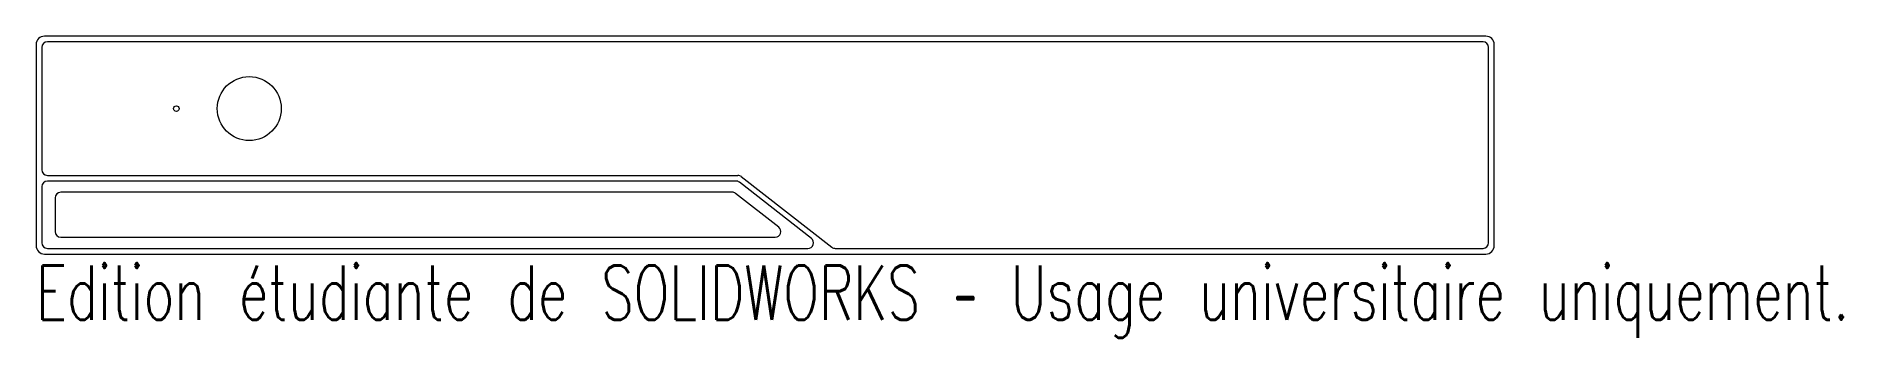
# Model space of a CAD drawing. Header units: millimetres. Extents: x -65 to 96, y -17 to 10.
import ezdxf

# ---------------------------------------------------------------- set-up
doc = ezdxf.new("R2010")
doc.units = ezdxf.units.MM
doc.styles.add('SLDTEXTSTYLE0', font='TXT', dxfattribs={"width": 0.7, "bigfont": 'bigfont'})

msp = doc.modelspace()

# ---------------------------------------------------------------- linework, layer by layer
at = {"color": 7, "linetype": 'Continuous', "lineweight": 15}
for p, q in [((64.25, 9.7), (-64.25, 9.7)), ((-65, 8.95), (-65, -8.95)), ((-64.5, 8.7), (-64.5, -2.2)), ((64, 9.2), (-64, 9.2)), ((64.5, -8.7), (64.5, 8.7)), ((65, -8.95), (65, 8.95)), ((-64, -2.7), (-2.43, -2.7)), ((-2.61, -3.2), (-64, -3.2)), ((-2.13, -2.81), (5.94, -9.09)), ((-64.5, -3.7), (-64.5, -8.7)), ((-63.3, -4.7), (-63.3, -7.7)), ((-2.95, -4.2), (-62.8, -4.2)), ((1.21, -7.31), (-2.64, -4.31)), ((4.12, -8.31), (-2.3, -3.31)), ((-64, -9.2), (3.81, -9.2)), ((-62.8, -8.2), (0.9, -8.2)), ((6.25, -9.2), (64, -9.2)), ((-64.25, -9.7), (64.25, -9.7))]:
    msp.add_line(p, q, dxfattribs=at)
for centre, radius in [((-46, 3.25), 2.85), ((-52.5, 3.25), 0.25)]:
    msp.add_circle(centre, radius, dxfattribs=at)
for centre, radius, start, end in [((-64.25, 8.95), 0.75, 90, 180), ((64.25, 8.95), 0.75, 0, 90), ((-64, 8.7), 0.5, 90, 180), ((64, 8.7), 0.5, 0, 90), ((-64, -2.2), 0.5, 180, 270), ((-64, -3.7), 0.5, 90, 180), ((-2.61, -3.7), 0.5, 52.0735, 90), ((-2.43, -3.2), 0.5, 52.0735, 90), ((-62.8, -4.7), 0.5, 90, 180), ((-2.95, -4.7), 0.5, 52.0735, 90), ((-62.8, -7.7), 0.5, 180, 270), ((0.9, -7.7), 0.5, 270, 52.0735), ((-64.25, -8.95), 0.75, 180, 270), ((-64, -8.7), 0.5, 180, 270), ((3.81, -8.7), 0.5, 270, 52.0735), ((6.25, -8.7), 0.5, 232.0735, 270), ((64, -8.7), 0.5, 270, 0), ((64.25, -8.95), 0.75, 270, 0)]:
    msp.add_arc(centre, radius, start, end, dxfattribs=at)

# ---------------------------------------------------------------- texts
at = {"color": 7, "linetype": 'Continuous', "insert": (-65, -10.72), "char_height": 4.8336, "attachment_point": 1, "style": 'SLDTEXTSTYLE0'}
msp.add_mtext('Edition étudiante de SOLIDWORKS – Usage universitaire uniquement.', dxfattribs=at)

doc.saveas('drawing.dxf')
